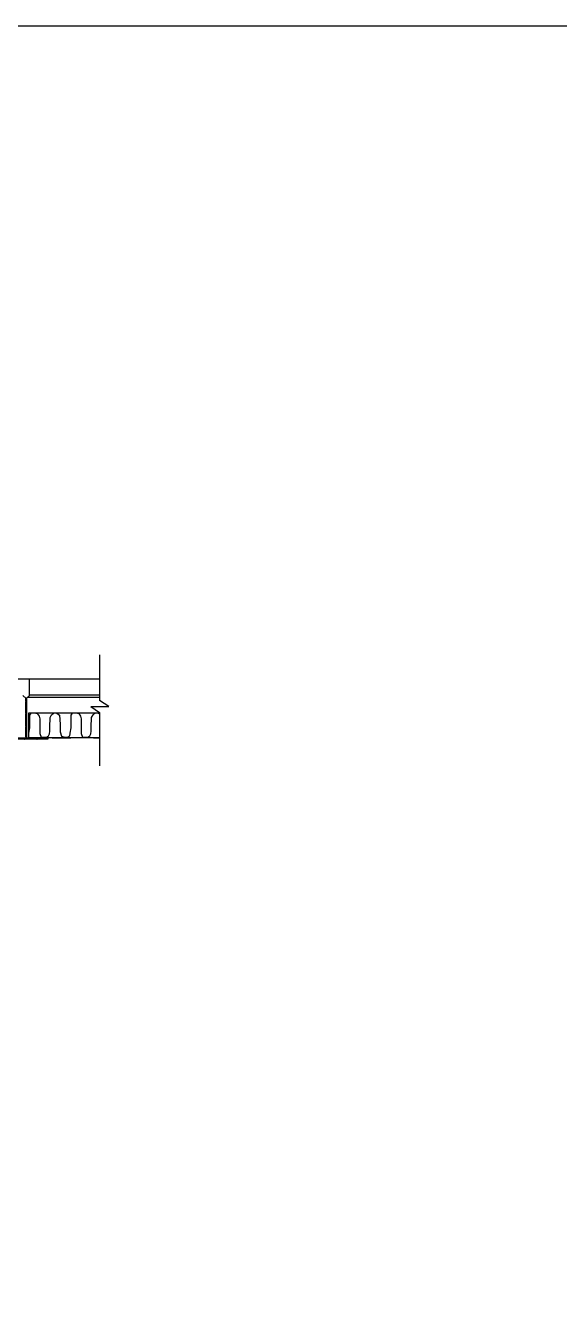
# Model space of a CAD drawing. Header units: metres. Extents: x 2161 to 8647, y 1356 to 2951.
# Drawn here: x 7245 to 7520, y 2140 to 2806 of the extents above; entities that cross this region are included whole.
import ezdxf

# ---------------------------------------------------------------- set-up
doc = ezdxf.new("R2010")
doc.units = ezdxf.units.M

msp = doc.modelspace()

# ---------------------------------------------------------------- hatches: boundary and pattern name
h = msp.add_hatch()
h.set_pattern_fill('SOLID')
h.paths.add_polyline_path([(7245.1, 2458.99), (7244.76, 2458.68), (7244.45, 2458.96), (7244.45, 2438.32), (7243.45, 2438.32), (7243.45, 2438.31), (7233.56, 2438.31), (7233.56, 2437.62), (7255.99, 2437.62), (7255.99, 2438.32), (7246.1, 2438.32), (7245.1, 2438.32)])

# ---------------------------------------------------------------- linework, layer by layer
for p, q in [((7282.58, 2481.23), (7282.58, 2457.6)), ((7282.58, 2468.55), (7093.71, 2468.55)), ((7246.49, 2460.23), (7246.49, 2468.55)), ((7243.01, 2460.22), (7244.76, 2458.68)), ((7244.76, 2458.68), (7246.49, 2460.23)), ((7282.58, 2460.35), (7246.49, 2460.35)), ((7245.1, 2438.32), (7245.1, 2458.99)), ((7245.48, 2459.28), (7282.58, 2459.28)), ((7278.1, 2454.43), (7287.49, 2454.43)), ((7278.1, 2454.43), (7282.58, 2451.4)), ((7287.49, 2454.43), (7282.58, 2457.6)), ((7246.69, 2450.05), (7247.4, 2451.09)), ((7246.69, 2443.43), (7246.69, 2450.05)), ((7247.4, 2451.09), (7249.03, 2451.15)), ((7249.03, 2451.15), (7250.52, 2450.89)), ((7250.52, 2450.89), (7251.43, 2449.46)), ((7251.43, 2449.46), (7251.88, 2448.1)), ((7251.88, 2446.29), (7251.82, 2444.47)), ((7251.88, 2448.1), (7251.88, 2446.29)), ((7257.01, 2445.77), (7257.08, 2446.87)), ((7257.08, 2448.88), (7257.92, 2450.24)), ((7257.08, 2448.23), (7257.08, 2448.88)), ((7257.08, 2446.87), (7257.08, 2448.23)), ((7257.92, 2450.24), (7258.76, 2450.96)), ((7258.76, 2450.96), (7259.48, 2451.28)), ((7259.48, 2451.28), (7260.58, 2451.09)), ((7260.58, 2451.09), (7262.01, 2450.05)), ((7262.01, 2450.05), (7262.14, 2447.78)), ((7262.14, 2447.78), (7262.27, 2445.25)), ((7268.06, 2450.05), (7268.77, 2451.09)), ((7268.06, 2443.43), (7268.06, 2450.05)), ((7268.77, 2451.09), (7270.39, 2451.15)), ((7270.39, 2451.15), (7271.89, 2450.89)), ((7271.89, 2450.89), (7272.8, 2449.46)), ((7272.8, 2449.46), (7273.25, 2448.1)), ((7273.25, 2446.29), (7273.19, 2444.47)), ((7273.25, 2448.1), (7273.25, 2446.29)), ((7278.38, 2445.77), (7278.44, 2446.87)), ((7278.44, 2448.88), (7279.29, 2450.24)), ((7278.44, 2448.23), (7278.44, 2448.88)), ((7278.44, 2446.87), (7278.44, 2448.23)), ((7279.29, 2450.24), (7280.13, 2450.96)), ((7280.13, 2450.96), (7280.85, 2451.28)), ((7280.85, 2451.28), (7281.95, 2451.09)), ((7281.95, 2451.09), (7282.58, 2450.63)), ((7282.58, 2451.4), (7282.58, 2423.92)), ((7246.17, 2440.64), (7246.69, 2443.43)), ((7251.82, 2444.47), (7251.82, 2442.59)), ((7251.82, 2442.59), (7251.88, 2440.58)), ((7251.88, 2440.58), (7252.47, 2438.7)), ((7256.23, 2439.35), (7256.82, 2440.32)), ((7256.82, 2440.32), (7257.01, 2441.68)), ((7257.01, 2444.08), (7257.01, 2445.77)), ((7257.01, 2443.11), (7257.01, 2444.08)), ((7257.01, 2441.68), (7257.01, 2443.11)), ((7262.27, 2445.25), (7262.33, 2441.42)), ((7262.33, 2441.42), (7263.05, 2439.22)), ((7267.33, 2439.35), (7267.53, 2440.61)), ((7267.54, 2440.64), (7268.06, 2443.43)), ((7273.19, 2444.47), (7273.19, 2442.59)), ((7273.19, 2442.59), (7273.25, 2440.58)), ((7273.25, 2440.58), (7273.83, 2438.7)), ((7277.6, 2439.35), (7278.18, 2440.32)), ((7278.18, 2440.32), (7278.38, 2441.68)), ((7278.38, 2444.08), (7278.38, 2445.77)), ((7278.38, 2443.11), (7278.38, 2444.08)), ((7278.38, 2441.68), (7278.38, 2443.11)), ((7255.99, 2437.62), (7233.56, 2437.62)), ((7245.1, 2438.32), (7246.1, 2438.32)), ((7252.47, 2438.7), (7253.96, 2438.7)), ((7253.96, 2438.7), (7255.32, 2438.7)), ((7255.32, 2438.7), (7256.23, 2439.35)), ((7255.99, 2438.32), (7255.99, 2437.62)), ((7258.18, 2438.32), (7267.89, 2438.32)), ((7263.05, 2439.22), (7264.15, 2438.83)), ((7264.15, 2438.83), (7266.03, 2438.63)), ((7266.03, 2438.63), (7267.33, 2439.35)), ((7273.83, 2438.7), (7275.33, 2438.7)), ((7275.33, 2438.7), (7276.69, 2438.7)), ((7276.69, 2438.7), (7277.6, 2439.35)), ((7279.55, 2438.32), (7282.58, 2438.32))]:
    msp.add_line(p, q)
msp.add_lwpolyline([(6392.4, 2806.1), (8647.33, 2806.1), (8647.33, 1715.83), (6392.4, 1715.83)], close=True)
msp.add_lwpolyline([(7282.58, 2438.32), (7246.1, 2438.32), (7246.1, 2451.24), (7282.58, 2451.24)])

doc.saveas('drawing.dxf')
